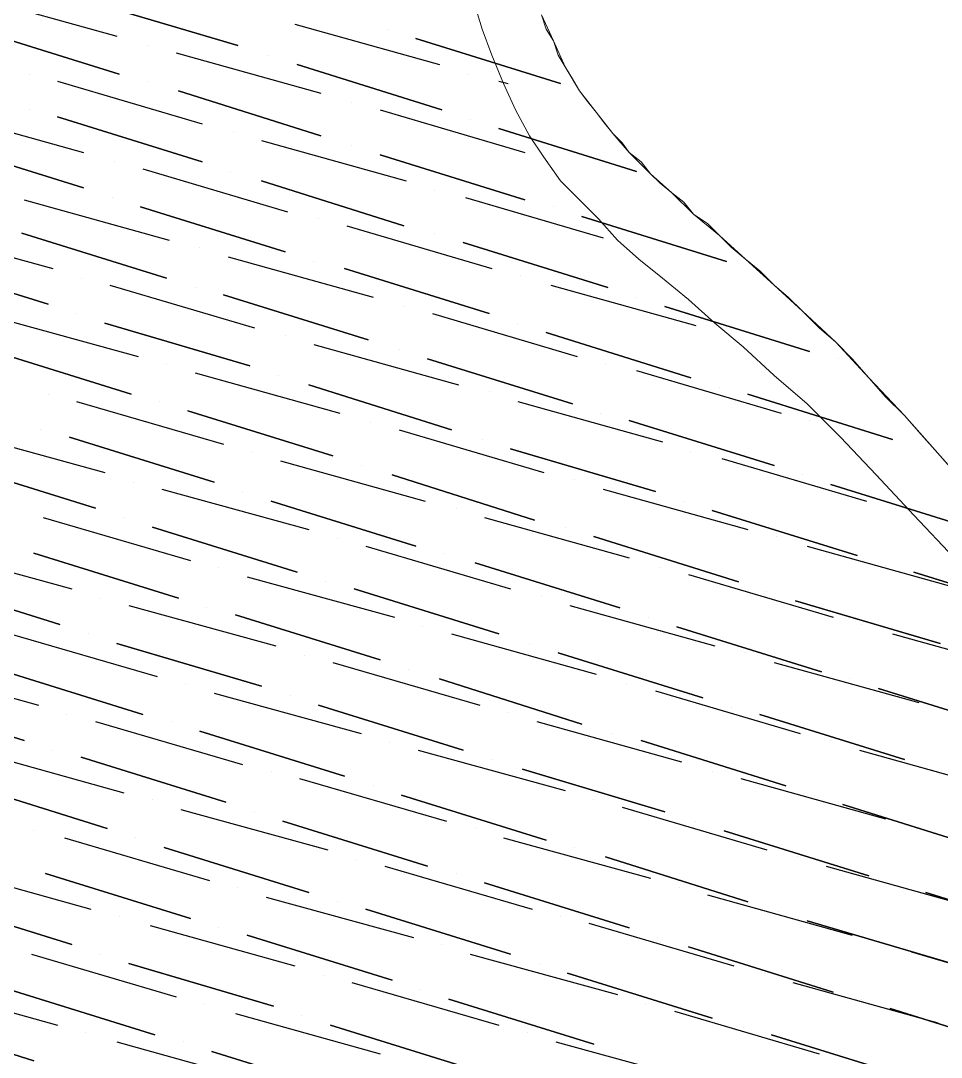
# Model space of a CAD drawing. Header units: millimetres. Extents: x -5841 to 140562, y 1006 to 102310.
# Drawn here: x 103904.5 to 104315.2, y 37896.1 to 38358.6 of the extents above; entities that cross this region are included whole.
import ezdxf

# ---------------------------------------------------------------- set-up
doc = ezdxf.new("R2010")
doc.units = ezdxf.units.MM
doc.header["$LTSCALE"] = 10
doc.layers.add('PDF18_0', color=7, linetype='Continuous')
doc.layers.add('PDF18_1_DRAWING', color=7, linetype='Continuous', true_color=0x5cb800)

msp = doc.modelspace()

# ---------------------------------------------------------------- linework, layer by layer
at = {"layer": 'PDF18_0', "lineweight": 0}
for points in [[(104320.98154, 38118.91564), (104302.99032, 38137.96516), (104286.05742, 38155.95637), (104270.18282, 38172.88928), (104255.36653, 38187.70557), (104240.55024, 38200.40525), (104226.79225, 38213.10493), (104214.09258, 38223.68799), (104202.4512, 38234.27106), (104190.80983, 38243.79582), (104180.22677, 38252.26227), (104170.70201, 38260.72872), (104162.23556, 38270.25348), (104153.7691, 38278.71993), (104145.30265, 38287.18638), (104137.8945, 38297.76945), (104131.54467, 38307.29421), (104125.19483, 38318.93558), (104119.90329, 38330.57695), (104114.61176, 38343.27663), (104110.37854, 38354.918), (104106.14531, 38368.67599)], [(104331.5646, 38145.37331), (104314.6317, 38164.42282), (104298.7571, 38182.41404), (104282.8825, 38199.34694), (104268.06621, 38215.22154), (104253.24992, 38228.97952), (104240.55024, 38240.6209), (104227.85056, 38252.26227), (104216.20919, 38262.84533), (104204.56782, 38272.37009), (104195.04306, 38281.89485), (104185.5183, 38290.3613), (104175.99354, 38299.88606), (104168.58539, 38308.35251), (104161.17725, 38317.87727), (104153.7691, 38327.40203), (104147.41926, 38337.9851), (104142.12773, 38349.62647), (104136.8362, 38361.26784)], [(104136.8362, 38361.26784), (104142.12773, 38349.62647), (104147.41926, 38337.9851), (104153.7691, 38327.40203), (104161.17725, 38317.87727), (104168.58539, 38308.35251), (104175.99354, 38299.88606), (104185.5183, 38290.3613), (104195.04306, 38281.89485), (104204.56782, 38272.37009), (104216.20919, 38262.84533), (104227.85056, 38252.26227), (104234.2004, 38246.97073), (104240.55024, 38240.6209), (104246.90008, 38235.32936), (104253.24992, 38228.97952), (104260.65806, 38221.57138), (104268.06621, 38215.22154), (104275.47435, 38207.81339), (104282.8825, 38199.34694), (104290.29065, 38190.88049), (104298.7571, 38182.41404), (104306.16524, 38173.94758), (104314.6317, 38164.42282), (104323.09815, 38154.89807)], [(104323.09815, 38154.89807), (104314.6317, 38164.42282), (104306.16524, 38173.94758), (104298.7571, 38182.41404), (104290.29065, 38190.88049), (104282.8825, 38199.34694), (104275.47435, 38207.81339), (104268.06621, 38215.22154), (104260.65806, 38221.57138), (104253.24992, 38228.97952), (104246.90008, 38235.32936), (104240.55024, 38240.6209), (104234.2004, 38246.97073), (104227.85056, 38252.26227), (104221.50072, 38257.5538), (104216.20919, 38262.84533), (104210.91766, 38268.13687), (104204.56782, 38272.37009), (104200.33459, 38277.66162), (104195.04306, 38281.89485), (104189.75153, 38286.12808), (104185.5183, 38290.3613), (104181.28507, 38295.65284), (104175.99354, 38299.88606), (104172.81862, 38304.11929), (104168.58539, 38308.35251), (104164.35217, 38313.64405), (104161.17725, 38317.87727), (104156.94402, 38323.16881), (104153.7691, 38327.40203), (104150.59418, 38332.69356), (104147.41926, 38337.9851), (104144.24434, 38343.27663), (104142.12773, 38349.62647), (104138.95281, 38354.918), (104136.8362, 38361.26784)]]:
    msp.add_lwpolyline(points, dxfattribs=at)
at = {"layer": 'PDF18_1_DRAWING', "lineweight": 25}
for points in [[(103882.84263, 38369.73429), (103947.39933, 38351.74308)], [(103936.81626, 38366.55937), (104001.37296, 38347.50986)], [(103883.90094, 38354.918), (103948.45764, 38334.81018)], [(104026.77232, 38357.03461), (104091.32902, 38339.0434)], [(104068.04627, 38354.918), (104068.04627, 38354.918)], [(104068.04627, 38354.918), (104068.04627, 38354.918)], [(104068.04627, 38354.918), (104068.04627, 38354.918)], [(104080.74595, 38350.68478), (104145.30265, 38330.57695)], [(103961.15731, 38347.50986), (103961.15731, 38347.50986)], [(103973.85699, 38344.33494), (104038.41369, 38326.34372)], [(104015.13095, 38343.27663), (104015.13095, 38343.27663)], [(104015.13095, 38343.27663), (104015.13095, 38343.27663)], [(104015.13095, 38343.27663), (104015.13095, 38343.27663)], [(104027.83063, 38339.0434), (104092.38732, 38318.93558)], [(103908.24199, 38334.81018), (103908.24199, 38334.81018)], [(103920.94167, 38331.63526), (103985.49836, 38312.58574)], [(103961.15731, 38331.63526), (103961.15731, 38331.63526)], [(103961.15731, 38331.63526), (103961.15731, 38331.63526)], [(103961.15731, 38331.63526), (103961.15731, 38331.63526)], [(104104.0287, 38334.81018), (104104.0287, 38334.81018)], [(104117.78668, 38331.63526), (104122.01991, 38330.57695)], [(103974.9153, 38327.40203), (104038.41369, 38307.29421)], [(104052.17168, 38322.1105), (104052.17168, 38322.1105)], [(103868.02634, 38317.87727), (103932.58304, 38299.88606)], [(103908.24199, 38318.93558), (103908.24199, 38318.93558)], [(103908.24199, 38318.93558), (103908.24199, 38318.93558)], [(103908.24199, 38318.93558), (103908.24199, 38318.93558)], [(104064.87135, 38318.93558), (104129.42805, 38299.88606)], [(103920.94167, 38315.76066), (103985.49836, 38295.65284)], [(104105.087, 38314.70235), (104105.087, 38314.70235)], [(104105.087, 38314.70235), (104105.087, 38314.70235)], [(104105.087, 38314.70235), (104105.087, 38314.70235)], [(103999.25635, 38309.41082), (103999.25635, 38309.41082)], [(104117.78668, 38310.46913), (104179.16846, 38291.41961)], [(103868.02634, 38304.11929), (103932.58304, 38284.01146)], [(104011.95603, 38305.17759), (104076.51273, 38287.18638)], [(104052.17168, 38303.06098), (104052.17168, 38303.06098)], [(104052.17168, 38303.06098), (104052.17168, 38303.06098)], [(104052.17168, 38303.06098), (104052.17168, 38303.06098)], [(104064.87135, 38298.82775), (104129.42805, 38278.71993)], [(103946.34102, 38295.65284), (103946.34102, 38295.65284)], [(103959.0407, 38292.47792), (104023.5974, 38273.4284)], [(103998.19804, 38291.41961), (103998.19804, 38291.41961)], [(103998.19804, 38291.41961), (103998.19804, 38291.41961)], [(103998.19804, 38291.41961), (103998.19804, 38291.41961)], [(104011.95603, 38287.18638), (104075.45442, 38267.07856)], [(103945.28272, 38279.77824), (103945.28272, 38279.77824)], [(103945.28272, 38279.77824), (103945.28272, 38279.77824)], [(103945.28272, 38279.77824), (103945.28272, 38279.77824)], [(104089.2124, 38282.95316), (104089.2124, 38282.95316)], [(104102.97039, 38279.77824), (104164.35217, 38261.78703)], [(103906.12537, 38278.71993), (103970.68207, 38260.72872)], [(103957.98239, 38275.54501), (104022.53909, 38255.43719)], [(104142.12773, 38275.54501), (104142.12773, 38275.54501)], [(104142.12773, 38275.54501), (104142.12773, 38275.54501)], [(104142.12773, 38275.54501), (104142.12773, 38275.54501)], [(104037.35538, 38270.25348), (104037.35538, 38270.25348)], [(104154.82741, 38271.31178), (104219.38411, 38251.20396)], [(103853.21005, 38266.02025), (103918.82505, 38248.02904)], [(104050.05506, 38267.07856), (104114.61176, 38248.02904)], [(103905.06707, 38263.90364), (103969.62377, 38243.79582)], [(104089.2124, 38263.90364), (104089.2124, 38263.90364)], [(104089.2124, 38263.90364), (104089.2124, 38263.90364)], [(104089.2124, 38263.90364), (104089.2124, 38263.90364)], [(103984.44006, 38257.5538), (103984.44006, 38257.5538)], [(104101.91208, 38259.67041), (104166.46878, 38239.56259)], [(103852.15174, 38252.26227), (103916.70844, 38232.15444)], [(103997.13974, 38253.32057), (104061.69643, 38235.32936)], [(104035.23877, 38251.20396), (104035.23877, 38251.20396)], [(104035.23877, 38251.20396), (104035.23877, 38251.20396)], [(104035.23877, 38251.20396), (104035.23877, 38251.20396)], [(104048.99676, 38248.02904), (104113.55345, 38227.92122)], [(103931.52473, 38243.79582), (103931.52473, 38243.79582)], [(104127.31144, 38244.85412), (104127.31144, 38244.85412)], [(103944.22441, 38240.6209), (104008.78111, 38221.57138)], [(103982.32344, 38239.56259), (103982.32344, 38239.56259)], [(103982.32344, 38239.56259), (103982.32344, 38239.56259)], [(103982.32344, 38239.56259), (103982.32344, 38239.56259)], [(104141.06942, 38240.6209), (104205.62612, 38222.62968)], [(103995.02312, 38236.38767), (104059.57982, 38216.27985)], [(104179.16846, 38235.32936), (104179.16846, 38235.32936)], [(104179.16846, 38235.32936), (104179.16846, 38235.32936)], [(104179.16846, 38235.32936), (104179.16846, 38235.32936)], [(104075.45442, 38231.09614), (104075.45442, 38231.09614)], [(104191.86814, 38231.09614), (104256.42484, 38210.98831)], [(103891.30908, 38226.86291), (103956.92409, 38208.8717)], [(103929.40812, 38227.92122), (103929.40812, 38227.92122)], [(103929.40812, 38227.92122), (103929.40812, 38227.92122)], [(103929.40812, 38227.92122), (103929.40812, 38227.92122)], [(104088.1541, 38227.92122), (104152.7108, 38208.8717)], [(103942.1078, 38223.68799), (104006.66449, 38204.63847)], [(104126.25313, 38223.68799), (104126.25313, 38223.68799)], [(104126.25313, 38223.68799), (104126.25313, 38223.68799)], [(104126.25313, 38223.68799), (104126.25313, 38223.68799)], [(104138.95281, 38219.45476), (104203.50951, 38199.34694)], [(104022.53909, 38218.39646), (104022.53909, 38218.39646)], [(103889.19247, 38212.04662), (103953.74917, 38191.93879)], [(104035.23877, 38214.16323), (104099.79547, 38196.17202)], [(104073.33781, 38212.04662), (104073.33781, 38212.04662)], [(104073.33781, 38212.04662), (104073.33781, 38212.04662)], [(104073.33781, 38212.04662), (104073.33781, 38212.04662)], [(103969.62377, 38205.69678), (103969.62377, 38205.69678)], [(104086.03748, 38207.81339), (104150.59418, 38187.70557)], [(104165.41047, 38205.69678), (104165.41047, 38205.69678)], [(104269.12452, 38207.81339), (104269.12452, 38207.81339)], [(104269.12452, 38207.81339), (104269.12452, 38207.81339)], [(104269.12452, 38207.81339), (104269.12452, 38207.81339)], [(103982.32344, 38201.46355), (104046.88014, 38183.47234)], [(104179.16846, 38202.52186), (104243.72516, 38183.47234)], [(104019.36417, 38200.40525), (104019.36417, 38200.40525)], [(104019.36417, 38200.40525), (104019.36417, 38200.40525)], [(104019.36417, 38200.40525), (104019.36417, 38200.40525)], [(103916.70844, 38191.93879), (103916.70844, 38191.93879)], [(104033.12216, 38196.17202), (104096.62055, 38176.0642)], [(104113.55345, 38192.9971), (104113.55345, 38192.9971)], [(104216.20919, 38195.11371), (104216.20919, 38195.11371)], [(104216.20919, 38195.11371), (104216.20919, 38195.11371)], [(104216.20919, 38195.11371), (104216.20919, 38195.11371)], [(104228.90887, 38191.93879), (104293.46557, 38171.83097)], [(103929.40812, 38188.76388), (103995.02312, 38169.71436)], [(103966.44885, 38188.76388), (103966.44885, 38188.76388)], [(103966.44885, 38188.76388), (103966.44885, 38188.76388)], [(103966.44885, 38188.76388), (103966.44885, 38188.76388)], [(104126.25313, 38188.76388), (104190.80983, 38170.77266)], [(103979.14852, 38184.53065), (104043.70522, 38164.42282)], [(104163.29386, 38183.47234), (104163.29386, 38183.47234)], [(104163.29386, 38183.47234), (104163.29386, 38183.47234)], [(104163.29386, 38183.47234), (104163.29386, 38183.47234)], [(104060.63813, 38179.23912), (104060.63813, 38179.23912)], [(104175.99354, 38180.29742), (104240.55024, 38160.1896)], [(104256.42484, 38180.29742), (104256.42484, 38180.29742)], [(103876.49279, 38175.00589), (103942.1078, 38157.01468)], [(103913.53352, 38176.0642), (103913.53352, 38176.0642)], [(103913.53352, 38176.0642), (103913.53352, 38176.0642)], [(103913.53352, 38176.0642), (103913.53352, 38176.0642)], [(104073.33781, 38176.0642), (104137.8945, 38157.01468)], [(103926.2332, 38172.88928), (103990.7899, 38152.78145)], [(104110.37854, 38171.83097), (104110.37854, 38171.83097)], [(104110.37854, 38171.83097), (104110.37854, 38171.83097)], [(104110.37854, 38171.83097), (104110.37854, 38171.83097)], [(104007.7228, 38166.53944), (104007.7228, 38166.53944)], [(104123.07821, 38167.59774), (104187.63491, 38148.54823)], [(104203.50951, 38166.53944), (104203.50951, 38166.53944)], [(104306.16524, 38167.59774), (104306.16524, 38167.59774)], [(104306.16524, 38167.59774), (104306.16524, 38167.59774)], [(104306.16524, 38167.59774), (104306.16524, 38167.59774)], [(103873.31787, 38161.24791), (103937.87457, 38141.14008)], [(104020.42248, 38162.30621), (104084.97918, 38144.315)], [(104056.4049, 38160.1896), (104056.4049, 38160.1896)], [(104056.4049, 38160.1896), (104056.4049, 38160.1896)], [(104056.4049, 38160.1896), (104056.4049, 38160.1896)], [(104217.2675, 38163.36452), (104281.82419, 38144.315)], [(104070.16289, 38155.95637), (104133.66128, 38135.84855)], [(104253.24992, 38155.95637), (104253.24992, 38155.95637)], [(104253.24992, 38155.95637), (104253.24992, 38155.95637)], [(104253.24992, 38155.95637), (104253.24992, 38155.95637)], [(103954.80747, 38152.78145), (103954.80747, 38152.78145)], [(104151.65249, 38153.83976), (104151.65249, 38153.83976)], [(104265.9496, 38151.72315), (104330.50629, 38131.61532)], [(103967.50715, 38149.60653), (104033.12216, 38131.61532)], [(104003.48957, 38148.54823), (104003.48957, 38148.54823)], [(104003.48957, 38148.54823), (104003.48957, 38148.54823)], [(104003.48957, 38148.54823), (104003.48957, 38148.54823)], [(104164.35217, 38149.60653), (104228.90887, 38131.61532)], [(104016.18925, 38144.315), (104080.74595, 38124.20718)], [(104098.73716, 38141.14008), (104098.73716, 38141.14008)], [(104200.33459, 38144.315), (104200.33459, 38144.315)], [(104200.33459, 38144.315), (104200.33459, 38144.315)], [(104200.33459, 38144.315), (104200.33459, 38144.315)], [(104294.52387, 38141.14008), (104294.52387, 38141.14008)], [(103914.59183, 38136.90685), (103980.20683, 38117.85734)], [(103950.57425, 38136.90685), (103950.57425, 38136.90685)], [(103950.57425, 38136.90685), (103950.57425, 38136.90685)], [(103950.57425, 38136.90685), (103950.57425, 38136.90685)], [(104111.43684, 38136.90685), (104175.99354, 38118.91564)], [(104213.03427, 38140.08177), (104277.59097, 38119.97395)], [(103963.27393, 38132.67363), (104027.83063, 38112.5658)], [(104147.41926, 38132.67363), (104147.41926, 38132.67363)], [(104147.41926, 38132.67363), (104147.41926, 38132.67363)], [(104147.41926, 38132.67363), (104147.41926, 38132.67363)], [(104045.82184, 38127.3821), (104045.82184, 38127.3821)], [(104160.11894, 38128.4404), (104224.67564, 38108.33258)], [(104241.60855, 38128.4404), (104241.60855, 38128.4404)], [(103861.6765, 38123.14887), (103927.2915, 38105.15766)], [(104058.52151, 38124.20718), (104123.07821, 38105.15766)], [(104255.36653, 38124.20718), (104319.92323, 38106.21597)], [(103910.3586, 38121.03226), (103974.9153, 38100.92443)], [(104093.44563, 38121.03226), (104093.44563, 38121.03226)], [(104093.44563, 38121.03226), (104093.44563, 38121.03226)], [(104093.44563, 38121.03226), (104093.44563, 38121.03226)], [(103992.90651, 38114.68242), (103992.90651, 38114.68242)], [(104107.20362, 38116.79903), (104171.76031, 38096.69121)], [(104189.75153, 38114.68242), (104189.75153, 38114.68242)], [(104290.29065, 38115.74072), (104290.29065, 38115.74072)], [(104290.29065, 38115.74072), (104290.29065, 38115.74072)], [(104290.29065, 38115.74072), (104290.29065, 38115.74072)], [(103857.44327, 38109.39089), (103921.99997, 38089.28306)], [(104005.60619, 38110.44919), (104071.22119, 38092.45798)], [(104202.4512, 38111.5075), (104267.0079, 38092.45798)], [(104302.99032, 38112.5658), (104367.54702, 38092.45798)], [(104040.5303, 38108.33258), (104040.5303, 38108.33258)], [(104040.5303, 38108.33258), (104040.5303, 38108.33258)], [(104040.5303, 38108.33258), (104040.5303, 38108.33258)], [(104053.22998, 38105.15766), (104117.78668, 38085.04983)], [(104237.37532, 38104.09935), (104237.37532, 38104.09935)], [(104237.37532, 38104.09935), (104237.37532, 38104.09935)], [(104237.37532, 38104.09935), (104237.37532, 38104.09935)], [(103939.99118, 38100.92443), (103939.99118, 38100.92443)], [(104136.8362, 38101.98274), (104136.8362, 38101.98274)], [(104250.075, 38099.86613), (104314.6317, 38080.81661)], [(103952.69086, 38097.74951), (104018.30587, 38079.7583)], [(103987.61498, 38096.69121), (103987.61498, 38096.69121)], [(103987.61498, 38096.69121), (103987.61498, 38096.69121)], [(103987.61498, 38096.69121), (103987.61498, 38096.69121)], [(104149.53588, 38097.74951), (104214.09258, 38079.7583)], [(104000.31466, 38093.51629), (104064.87135, 38073.40846)], [(104184.45999, 38092.45798), (104184.45999, 38092.45798)], [(104184.45999, 38092.45798), (104184.45999, 38092.45798)], [(104184.45999, 38092.45798), (104184.45999, 38092.45798)], [(104083.92087, 38088.22475), (104083.92087, 38088.22475)], [(104197.15967, 38088.22475), (104261.71637, 38068.11693)], [(104279.70758, 38089.28306), (104279.70758, 38089.28306)], [(103899.77553, 38085.04983), (103965.39054, 38066.00032)], [(103934.69965, 38085.04983), (103934.69965, 38085.04983)], [(103934.69965, 38085.04983), (103934.69965, 38085.04983)], [(103934.69965, 38085.04983), (103934.69965, 38085.04983)], [(103947.39933, 38080.81661), (104011.95603, 38061.76709)], [(104096.62055, 38085.04983), (104161.17725, 38067.05862)], [(104131.54467, 38080.81661), (104131.54467, 38080.81661)], [(104131.54467, 38080.81661), (104131.54467, 38080.81661)], [(104131.54467, 38080.81661), (104131.54467, 38080.81661)], [(104293.46557, 38085.04983), (104358.02226, 38067.05862)], [(104144.24434, 38076.58338), (104208.80104, 38056.47556)], [(104227.85056, 38076.58338), (104227.85056, 38076.58338)], [(104031.00554, 38075.52508), (104031.00554, 38075.52508)], [(104043.70522, 38072.35016), (104109.32023, 38053.30064)], [(104240.55024, 38072.35016), (104305.10694, 38054.35895)], [(103847.91851, 38071.29185), (103912.47521, 38053.30064)], [(103894.484, 38069.17524), (103959.0407, 38049.06741)], [(104077.57103, 38069.17524), (104077.57103, 38069.17524)], [(104077.57103, 38069.17524), (104077.57103, 38069.17524)], [(104077.57103, 38069.17524), (104077.57103, 38069.17524)], [(103978.09022, 38062.8254), (103978.09022, 38062.8254)], [(104091.32902, 38064.94201), (104154.82741, 38044.83419)], [(104174.93523, 38062.8254), (104174.93523, 38062.8254)], [(104274.41605, 38064.94201), (104274.41605, 38064.94201)], [(104274.41605, 38064.94201), (104274.41605, 38064.94201)], [(104274.41605, 38064.94201), (104274.41605, 38064.94201)], [(103841.56867, 38057.53386), (103906.12537, 38037.42604)], [(103990.7899, 38058.59217), (104056.4049, 38040.60096)], [(104024.65571, 38057.53386), (104024.65571, 38057.53386)], [(104024.65571, 38057.53386), (104024.65571, 38057.53386)], [(104024.65571, 38057.53386), (104024.65571, 38057.53386)], [(104187.63491, 38059.65048), (104252.19161, 38040.60096)], [(104287.11573, 38060.70878), (104351.67243, 38040.60096)], [(104037.35538, 38053.30064), (104101.91208, 38033.19281)], [(103925.17489, 38049.06741), (103925.17489, 38049.06741)], [(104122.01991, 38050.12572), (104122.01991, 38050.12572)], [(104221.50072, 38052.24233), (104221.50072, 38052.24233)], [(104221.50072, 38052.24233), (104221.50072, 38052.24233)], [(104221.50072, 38052.24233), (104221.50072, 38052.24233)], [(104234.2004, 38049.06741), (104298.7571, 38028.95959)], [(103937.87457, 38045.89249), (104003.48957, 38026.84298)], [(103971.74038, 38045.89249), (103971.74038, 38045.89249)], [(103971.74038, 38045.89249), (103971.74038, 38045.89249)], [(103971.74038, 38045.89249), (103971.74038, 38045.89249)], [(104134.71959, 38045.89249), (104199.27628, 38027.90128)], [(103984.44006, 38041.65927), (104048.99676, 38021.55144)], [(104168.58539, 38040.60096), (104168.58539, 38040.60096)], [(104168.58539, 38040.60096), (104168.58539, 38040.60096)], [(104168.58539, 38040.60096), (104168.58539, 38040.60096)], [(104069.10458, 38036.36773), (104069.10458, 38036.36773)], [(104181.28507, 38037.42604), (104245.84177, 38017.31822)], [(104265.9496, 38037.42604), (104265.9496, 38037.42604)], [(103886.01755, 38032.13451), (103950.57425, 38014.1433)], [(103918.82505, 38033.19281), (103918.82505, 38033.19281)], [(103918.82505, 38033.19281), (103918.82505, 38033.19281)], [(103918.82505, 38033.19281), (103918.82505, 38033.19281)], [(103931.52473, 38030.01789), (103996.08143, 38009.91007)], [(104081.80426, 38033.19281), (104147.41926, 38015.2016)], [(104278.64927, 38033.19281), (104343.20597, 38015.2016)], [(104114.61176, 38028.95959), (104114.61176, 38028.95959)], [(104114.61176, 38028.95959), (104114.61176, 38028.95959)], [(104114.61176, 38028.95959), (104114.61176, 38028.95959)], [(104016.18925, 38023.66806), (104016.18925, 38023.66806)], [(104028.88893, 38020.49314), (104094.50394, 38001.44362)], [(104128.36975, 38024.72636), (104191.86814, 38005.67684)], [(104213.03427, 38023.66806), (104213.03427, 38023.66806)], [(104225.73395, 38020.49314), (104290.29065, 38002.50192)], [(104311.45678, 38024.72636), (104311.45678, 38024.72636)], [(104311.45678, 38024.72636), (104311.45678, 38024.72636)], [(104311.45678, 38024.72636), (104311.45678, 38024.72636)], [(103878.6094, 38018.37652), (103943.1661, 37998.2687)], [(104061.69643, 38017.31822), (104061.69643, 38017.31822)], [(104061.69643, 38017.31822), (104061.69643, 38017.31822)], [(104061.69643, 38017.31822), (104061.69643, 38017.31822)], [(104074.39611, 38013.08499), (104138.95281, 37992.97717)], [(104258.54145, 38013.08499), (104258.54145, 38013.08499)], [(104258.54145, 38013.08499), (104258.54145, 38013.08499)], [(104258.54145, 38013.08499), (104258.54145, 38013.08499)], [(103963.27393, 38010.96838), (103963.27393, 38010.96838)], [(103975.9736, 38006.73515), (104041.58861, 37988.74394)], [(104160.11894, 38010.96838), (104160.11894, 38010.96838)], [(104172.81862, 38007.79346), (104237.37532, 37988.74394)], [(104271.24113, 38008.85176), (104335.79783, 37988.74394)], [(104008.78111, 38005.67684), (104008.78111, 38005.67684)], [(104008.78111, 38005.67684), (104008.78111, 38005.67684)], [(104008.78111, 38005.67684), (104008.78111, 38005.67684)], [(104021.48079, 38001.44362), (104086.03748, 37981.33579)], [(104107.20362, 37998.2687), (104107.20362, 37998.2687)], [(104205.62612, 38001.44362), (104205.62612, 38001.44362)], [(104205.62612, 38001.44362), (104205.62612, 38001.44362)], [(104205.62612, 38001.44362), (104205.62612, 38001.44362)], [(104304.04863, 37998.2687), (104304.04863, 37998.2687)], [(103910.3586, 37997.21039), (103910.3586, 37997.21039)], [(103924.11658, 37994.03547), (103988.67328, 37974.98595)], [(103955.86578, 37994.03547), (103955.86578, 37994.03547)], [(103955.86578, 37994.03547), (103955.86578, 37994.03547)], [(103955.86578, 37994.03547), (103955.86578, 37994.03547)], [(104119.90329, 37994.03547), (104185.5183, 37976.04426)], [(104218.3258, 37997.21039), (104282.8825, 37977.10257)], [(103968.56546, 37989.80225), (104033.12216, 37969.69442)], [(104151.65249, 37989.80225), (104151.65249, 37989.80225)], [(104151.65249, 37989.80225), (104151.65249, 37989.80225)], [(104151.65249, 37989.80225), (104151.65249, 37989.80225)], [(104054.28829, 37984.51071), (104054.28829, 37984.51071)], [(104165.41047, 37985.56902), (104228.90887, 37965.4612)], [(104251.1333, 37985.56902), (104251.1333, 37985.56902)], [(103871.20126, 37980.27749), (103935.75796, 37962.28628)], [(104066.98797, 37981.33579), (104132.60297, 37962.28628)], [(104263.83298, 37981.33579), (104328.38968, 37963.34458)], [(103915.65013, 37978.16087), (103980.20683, 37958.05305)], [(104098.73716, 37978.16087), (104098.73716, 37978.16087)], [(104098.73716, 37978.16087), (104098.73716, 37978.16087)], [(104098.73716, 37978.16087), (104098.73716, 37978.16087)], [(104001.37296, 37971.81104), (104001.37296, 37971.81104)], [(104111.43684, 37973.92765), (104175.99354, 37953.81982)], [(104198.21798, 37971.81104), (104198.21798, 37971.81104)], [(104295.58218, 37972.86934), (104295.58218, 37972.86934)], [(104295.58218, 37972.86934), (104295.58218, 37972.86934)], [(104295.58218, 37972.86934), (104295.58218, 37972.86934)], [(104308.28186, 37969.69442), (104372.83856, 37949.5866)], [(103862.73481, 37966.5195), (103927.2915, 37946.41168)], [(104014.07264, 37967.57781), (104079.68765, 37949.5866)], [(104045.82184, 37965.4612), (104045.82184, 37965.4612)], [(104045.82184, 37965.4612), (104045.82184, 37965.4612)], [(104045.82184, 37965.4612), (104045.82184, 37965.4612)], [(104210.91766, 37968.63612), (104275.47435, 37950.6449)], [(104058.52151, 37962.28628), (104123.07821, 37942.17845)], [(104242.66685, 37961.22797), (104242.66685, 37961.22797)], [(104242.66685, 37961.22797), (104242.66685, 37961.22797)], [(104242.66685, 37961.22797), (104242.66685, 37961.22797)], [(103948.45764, 37959.11136), (103948.45764, 37959.11136)], [(104145.30265, 37959.11136), (104145.30265, 37959.11136)], [(104158.00233, 37955.93644), (104222.55903, 37936.88692)], [(104255.36653, 37956.99474), (104319.92323, 37937.94523)], [(103962.21562, 37954.87813), (104026.77232, 37936.88692)], [(103992.90651, 37953.81982), (103992.90651, 37953.81982)], [(103992.90651, 37953.81982), (103992.90651, 37953.81982)], [(103992.90651, 37953.81982), (103992.90651, 37953.81982)], [(104005.60619, 37950.6449), (104070.16289, 37930.53708)], [(104188.69322, 37949.5866), (104188.69322, 37949.5866)], [(104188.69322, 37949.5866), (104188.69322, 37949.5866)], [(104188.69322, 37949.5866), (104188.69322, 37949.5866)], [(103909.30029, 37942.17845), (103973.85699, 37923.12893)], [(103939.99118, 37942.17845), (103939.99118, 37942.17845)], [(103939.99118, 37942.17845), (103939.99118, 37942.17845)], [(103939.99118, 37942.17845), (103939.99118, 37942.17845)], [(104092.38732, 37946.41168), (104092.38732, 37946.41168)], [(104105.087, 37942.17845), (104170.70201, 37924.18724)], [(104202.4512, 37945.35337), (104267.0079, 37925.24555)], [(104289.23234, 37946.41168), (104289.23234, 37946.41168)], [(104301.93202, 37943.23676), (104366.48872, 37924.18724)], [(103952.69086, 37937.94523), (104017.24756, 37918.89571)], [(104135.77789, 37937.94523), (104135.77789, 37937.94523)], [(104135.77789, 37937.94523), (104135.77789, 37937.94523)], [(104135.77789, 37937.94523), (104135.77789, 37937.94523)], [(104039.472, 37932.65369), (104039.472, 37932.65369)], [(104148.47757, 37933.712), (104213.03427, 37913.60418)], [(104236.31701, 37933.712), (104236.31701, 37933.712)], [(103856.38497, 37928.42047), (103920.94167, 37910.42926)], [(104052.17168, 37929.47877), (104117.78668, 37910.42926)], [(104249.01669, 37929.47877), (104313.57339, 37911.48756)], [(103899.77553, 37926.30385), (103964.33223, 37906.19603)], [(104082.86257, 37926.30385), (104082.86257, 37926.30385)], [(104082.86257, 37926.30385), (104082.86257, 37926.30385)], [(104082.86257, 37926.30385), (104082.86257, 37926.30385)], [(103986.55667, 37919.95402), (103986.55667, 37919.95402)], [(104095.56224, 37922.07063), (104160.11894, 37901.9628)], [(104183.40169, 37919.95402), (104183.40169, 37919.95402)], [(104279.70758, 37922.07063), (104279.70758, 37922.07063)], [(104279.70758, 37922.07063), (104279.70758, 37922.07063)], [(104279.70758, 37922.07063), (104279.70758, 37922.07063)], [(103846.86021, 37914.66248), (103910.3586, 37894.55466)], [(104000.31466, 37915.72079), (104064.87135, 37897.72958)], [(104029.94724, 37914.66248), (104029.94724, 37914.66248)], [(104029.94724, 37914.66248), (104029.94724, 37914.66248)], [(104029.94724, 37914.66248), (104029.94724, 37914.66248)], [(104196.10136, 37916.7791), (104260.65806, 37897.72958)], [(104292.40726, 37917.8374), (104356.96396, 37897.72958)], [(104042.64692, 37910.42926), (104107.20362, 37890.32143)], [(103933.64134, 37907.25434), (103933.64134, 37907.25434)], [(104130.48636, 37907.25434), (104130.48636, 37907.25434)], [(104226.79225, 37909.37095), (104226.79225, 37909.37095)], [(104226.79225, 37909.37095), (104226.79225, 37909.37095)], [(104226.79225, 37909.37095), (104226.79225, 37909.37095)], [(104239.49193, 37906.19603), (104304.04863, 37886.08821)], [(103947.39933, 37903.02111), (104011.95603, 37885.0299)], [(103977.03191, 37903.02111), (103977.03191, 37903.02111)], [(103977.03191, 37903.02111), (103977.03191, 37903.02111)], [(103977.03191, 37903.02111), (103977.03191, 37903.02111)], [(104143.18604, 37903.02111), (104208.80104, 37885.0299)], [(103989.73159, 37898.78788), (104054.28829, 37878.68006)], [(104172.81862, 37897.72958), (104172.81862, 37897.72958)], [(104172.81862, 37897.72958), (104172.81862, 37897.72958)], [(104172.81862, 37897.72958), (104172.81862, 37897.72958)]]:
    msp.add_lwpolyline(points, dxfattribs=at)
for points in [[(104001.37296, 38347.50986), (103936.81626, 38366.55937)], [(103948.45764, 38334.81018), (103883.90094, 38354.918)], [(104145.30265, 38330.57695), (104080.74595, 38350.68478)], [(104092.38732, 38318.93558), (104027.83063, 38339.0434)], [(104038.41369, 38307.29421), (103974.9153, 38327.40203)], [(103985.49836, 38295.65284), (103920.94167, 38315.76066)], [(104179.16846, 38291.41961), (104117.78668, 38310.46913)], [(103932.58304, 38284.01146), (103868.02634, 38304.11929)], [(104129.42805, 38278.71993), (104064.87135, 38298.82775)], [(104075.45442, 38267.07856), (104011.95603, 38287.18638)], [(104022.53909, 38255.43719), (103957.98239, 38275.54501)], [(104219.38411, 38251.20396), (104154.82741, 38271.31178)], [(103969.62377, 38243.79582), (103905.06707, 38263.90364)], [(104166.46878, 38239.56259), (104101.91208, 38259.67041)], [(103916.70844, 38232.15444), (103852.15174, 38252.26227)], [(104113.55345, 38227.92122), (104048.99676, 38248.02904)], [(104059.57982, 38216.27985), (103995.02312, 38236.38767)], [(104256.42484, 38210.98831), (104191.86814, 38231.09614)], [(104006.66449, 38204.63847), (103942.1078, 38223.68799)], [(104203.50951, 38199.34694), (104138.95281, 38219.45476)], [(103953.74917, 38191.93879), (103889.19247, 38212.04662)], [(104150.59418, 38187.70557), (104086.03748, 38207.81339)], [(104096.62055, 38176.0642), (104033.12216, 38196.17202)], [(104293.46557, 38171.83097), (104228.90887, 38191.93879)], [(104043.70522, 38164.42282), (103979.14852, 38184.53065)], [(104240.55024, 38160.1896), (104175.99354, 38180.29742)], [(103990.7899, 38152.78145), (103926.2332, 38172.88928)], [(104187.63491, 38148.54823), (104123.07821, 38167.59774)], [(103937.87457, 38141.14008), (103873.31787, 38161.24791)], [(104133.66128, 38135.84855), (104070.16289, 38155.95637)], [(104330.50629, 38131.61532), (104265.9496, 38151.72315)], [(104080.74595, 38124.20718), (104016.18925, 38144.315)], [(104277.59097, 38119.97395), (104213.03427, 38140.08177)], [(104027.83063, 38112.5658), (103963.27393, 38132.67363)], [(104224.67564, 38108.33258), (104160.11894, 38128.4404)], [(103974.9153, 38100.92443), (103910.3586, 38121.03226)], [(104171.76031, 38096.69121), (104107.20362, 38116.79903)], [(103921.99997, 38089.28306), (103857.44327, 38109.39089)], [(104367.54702, 38092.45798), (104302.99032, 38112.5658)], [(104117.78668, 38085.04983), (104053.22998, 38105.15766)], [(104314.6317, 38080.81661), (104250.075, 38099.86613)], [(104064.87135, 38073.40846), (104000.31466, 38093.51629)], [(104261.71637, 38068.11693), (104197.15967, 38088.22475)], [(104011.95603, 38061.76709), (103947.39933, 38080.81661)], [(104208.80104, 38056.47556), (104144.24434, 38076.58338)], [(103959.0407, 38049.06741), (103894.484, 38069.17524)], [(104154.82741, 38044.83419), (104091.32902, 38064.94201)], [(103906.12537, 38037.42604), (103841.56867, 38057.53386)], [(104351.67243, 38040.60096), (104287.11573, 38060.70878)], [(104101.91208, 38033.19281), (104037.35538, 38053.30064)], [(104298.7571, 38028.95959), (104234.2004, 38049.06741)], [(104048.99676, 38021.55144), (103984.44006, 38041.65927)], [(104245.84177, 38017.31822), (104181.28507, 38037.42604)], [(103996.08143, 38009.91007), (103931.52473, 38030.01789)], [(104191.86814, 38005.67684), (104128.36975, 38024.72636)], [(103943.1661, 37998.2687), (103878.6094, 38018.37652)], [(104138.95281, 37992.97717), (104074.39611, 38013.08499)], [(104335.79783, 37988.74394), (104271.24113, 38008.85176)], [(104086.03748, 37981.33579), (104021.48079, 38001.44362)], [(104282.8825, 37977.10257), (104218.3258, 37997.21039)], [(104033.12216, 37969.69442), (103968.56546, 37989.80225)], [(104228.90887, 37965.4612), (104165.41047, 37985.56902)], [(103980.20683, 37958.05305), (103915.65013, 37978.16087)], [(104175.99354, 37953.81982), (104111.43684, 37973.92765)], [(104372.83856, 37949.5866), (104308.28186, 37969.69442)], [(103927.2915, 37946.41168), (103862.73481, 37966.5195)], [(104123.07821, 37942.17845), (104058.52151, 37962.28628)], [(104319.92323, 37937.94523), (104255.36653, 37956.99474)], [(104070.16289, 37930.53708), (104005.60619, 37950.6449)], [(104267.0079, 37925.24555), (104202.4512, 37945.35337)], [(104017.24756, 37918.89571), (103952.69086, 37937.94523)], [(104213.03427, 37913.60418), (104148.47757, 37933.712)], [(103964.33223, 37906.19603), (103899.77553, 37926.30385)], [(104160.11894, 37901.9628), (104095.56224, 37922.07063)], [(103910.3586, 37894.55466), (103846.86021, 37914.66248)], [(104356.96396, 37897.72958), (104292.40726, 37917.8374)], [(104107.20362, 37890.32143), (104042.64692, 37910.42926)], [(104304.04863, 37886.08821), (104239.49193, 37906.19603)], [(104054.28829, 37878.68006), (103989.73159, 37898.78788)]]:
    msp.add_lwpolyline(points, close=True, dxfattribs=at)

doc.saveas('drawing.dxf')
